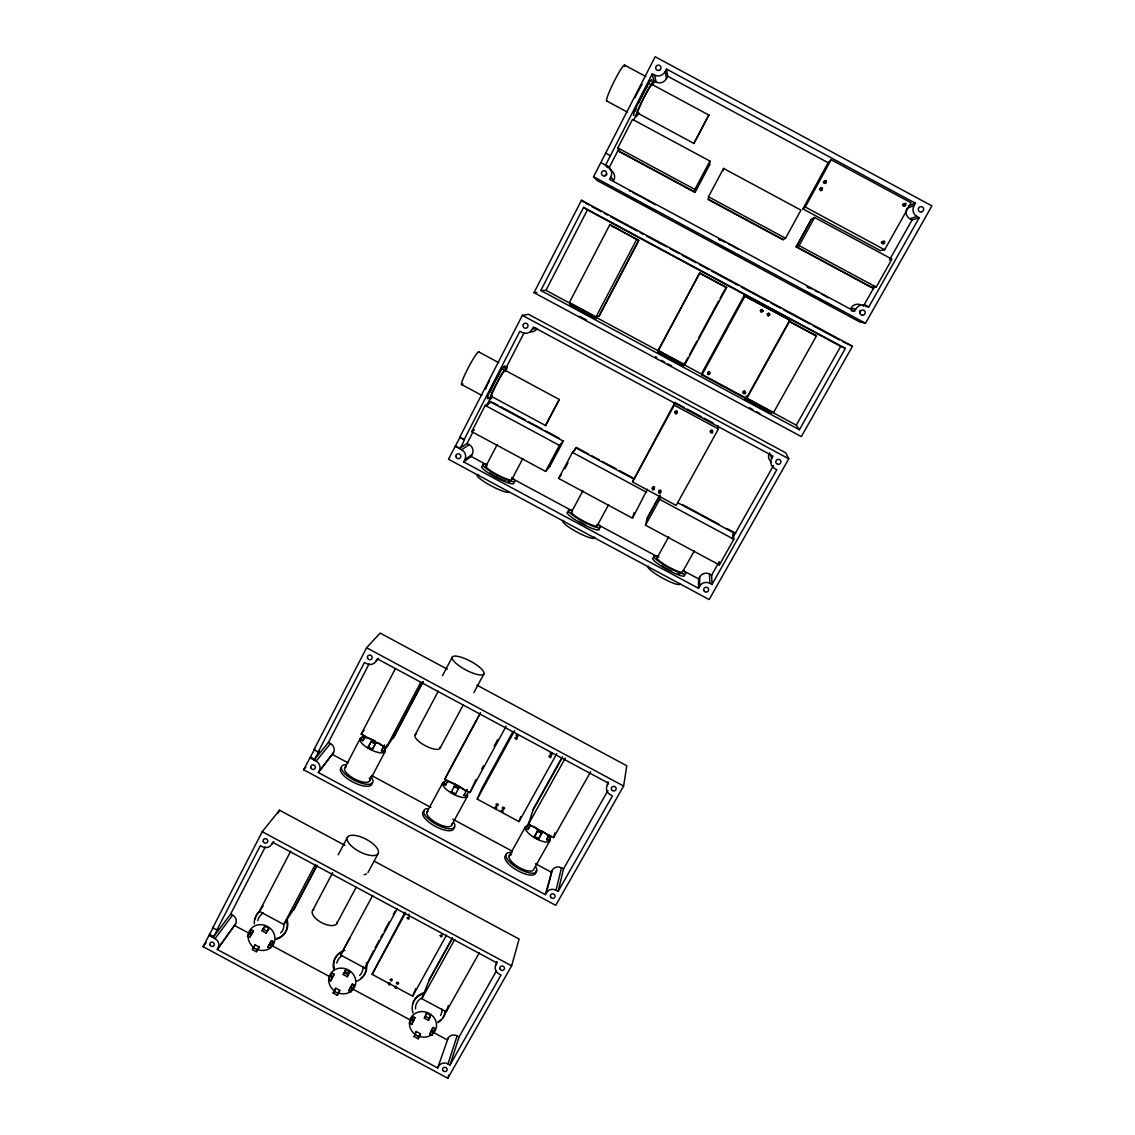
<?xml version="1.0" encoding="UTF-8"?>
<svg xmlns="http://www.w3.org/2000/svg" width="1135" height="1135" viewBox="0 0 1135 1135"><rect width="100%" height="100%" fill="white"/><g stroke="black" fill="none" stroke-linecap="round" stroke-linejoin="round"><path stroke-width="1.5" d="M699.671 586.171L699.742 576.821A7.221 7.051 -1.4 0 1 709.545 574.04L711.659 575.175L711.971 584.482L709.801 583.305A7.448 7.278 -0.6 0 0 699.671 586.171L698.479 588.299L463.733 461.931L464.853 459.76L472.231 454.341A7.207 7.065 56.6 0 0 469.166 444.622L467.067 443.487L459.505 448.566M698.479 588.299L698.578 578.878L699.742 576.821M909.844 218.743L916.91 216.459L919.222 217.707L912.072 219.949L909.844 218.743A7.959 7.576 -49.7 0 1 907.049 208.244L914.044 205.591L915.392 203.208L666.5 69.079L665.238 71.519A8.229 7.831 -73.4 0 1 654.569 75.094L652.256 73.86L605.523 165.213M709.659 164.958L709.914 161.071L632.521 119.374L617.823 147.919L620.419 152.189M708.495 196.766L708.283 199.519L782.966 239.755L785.548 238.279L800.941 210.131L723.562 168.434L708.495 196.766L785.548 238.279M408.926 914.172L409.082 914.994M905.148 204.981C904.354 208.67 900.452 203.747 904.169 203.747M464.343 439.628L459.987 437.273L448.467 459.235L709.12 599.564L788.768 458.81L785.746 452.808L528.598 314.324L522.355 315.346L459.618 437.514L464.456 439.656L462.243 444.622L459.874 448.311L455.532 445.97M310.408 757.059L314.608 759.329L319.034 751.171L318.169 752.008L313.955 749.738L314.764 748.83L303.641 769.743L555.71 905.333L623.612 786.044L626.79 765.784L476.941 685.157M723.123 170.874L723.562 168.434M314.04 760.024L328.426 742.432L330.455 743.524A6.909 6.512 35.4 0 1 333.534 752.576L318.311 772.538L545.325 894.65L546.432 892.706A7.179 6.725 18.5 0 1 556.065 890.223L558.179 891.358L612.432 795.89L610.289 794.741A7.307 6.966 14.8 0 1 607.31 785.221L607.963 781.802M732.884 531.733L733.834 539.295L719.349 564.946L645.503 525.193L659.705 499.372L660.329 496.194M684.802 364.704L726.67 287.481L699.727 272.967L658.172 350.36L684.802 364.704L685.327 362.32M718.044 425.696L718.412 428.959L676.162 505.43L632.521 481.935L674.275 405.181L674.899 402.471L684.15 407.451M645.503 525.193L647.191 518.099L659.336 495.967M558.179 891.358L563.513 868.899L607.949 790.513M556.065 890.223L561.485 867.807L563.513 868.899M546.432 892.706L552.192 870.204A6.909 6.498 18.3 0 1 561.485 867.807M545.325 894.65L552.192 870.204M562.123 757.229L533.45 808.758L528.484 824.152L553.568 837.644L554.845 832.92M588.568 454.028L576.325 447.445L572.466 452.411L558.619 478.417L632.479 518.184L647.447 489.256M548.716 835.147L546.644 839.659L548.702 840.765L550.787 836.254M209.606 934.431L213.692 936.63L218.019 928.657L216.884 930.005L212.784 927.806L213.493 926.884L203.094 946.675L447.814 1078.25L511.63 965.828L519.121 939.071L374.437 861.252M693.896 143.421L708.822 115.046L693.896 143.421L637.6 113.089M541.622 833.53L541.863 832.735L537.706 830.494L534.188 837.162L538.345 839.389L541.622 833.53L537.465 831.302L537.706 830.494M538.345 839.389L541.863 832.735M540.941 830.621L540.7 831.402L536.614 829.203L536.841 828.422M632.479 518.184L634.124 512.665M212.983 937.567L230.618 914.072L232.59 915.122A6.711 6.143 33.3 0 1 235.669 923.776L217.267 949.484L437.67 1067.992L438.706 1066.148A6.966 6.342 22 0 1 447.956 1063.906L449.999 1064.999L500.989 975.036L498.918 973.915A7.08 6.569 20.6 0 1 495.924 964.849L496.931 961.529M447.814 1078.25L448.85 1075.029M449.999 1064.999L459.093 1036.922L496.25 971.219M530.499 825.287L528.059 829.657L526.002 828.55L529.747 821.158M447.956 1063.906L457.121 1035.858L459.093 1036.922M437.67 1067.992L448.183 1038.043A6.711 6.143 22 0 1 457.121 1035.858M559.271 399.463L545.566 425.526L559.271 399.463L505.089 370.294M512.85 731.72L482.077 788.045L477.211 799.125L519.021 821.626L520.724 816.661M452.354 937.936L429.626 978.881L421.837 998.701L446.197 1011.796L448.382 1005.596M632.521 481.935L674.899 402.471M431.867 1035.375L435.074 1028.509L433.059 1027.43L431.002 1031.105L429.853 1034.283L431.867 1035.375L435.074 1028.509M429.853 1034.283L433.059 1027.43M426.576 1013.186L424.362 1018.152L428.42 1020.337L430.619 1015.357L426.576 1013.186L425.554 1015.031M428.42 1020.337L430.619 1015.357M416.332 1031.545L414.091 1036.567L418.134 1038.752L420.361 1033.715L416.332 1031.545L415.311 1033.375M418.134 1038.752L420.361 1033.715M709.914 373.486L708.822 372.152L707.63 373.798M411.622 1024.479L414.899 1017.669L412.885 1016.577L410.842 1020.251L409.593 1023.401L411.622 1024.479L414.899 1017.669M409.593 1023.401L412.885 1016.577M405.025 912.171L372.096 974.355L412.686 996.189L415.722 988.727M451.375 766.607L444.835 779.149L469.933 792.656L475.835 779.759M464.74 793.748L464.045 795.224L466.116 796.33L466.797 794.855M458.767 788.031L458.398 788.768L454.241 786.527L454.61 785.789L458.767 788.031L455.206 794.67L451.049 792.429L451.404 791.691L455.561 793.918L455.206 794.67M372.706 895.373L340.613 955.017L364.988 968.127L373.571 950.747M354.361 985.109L352.871 988.103L350.843 987.01L352.332 984.031L354.361 985.109L350.857 991.806L348.828 990.727L352.332 984.031M350.857 991.806L352.347 988.812L350.332 987.72M534.017 292.646L581.475 200.257L852.484 346.232L801.338 436.606L534.017 292.646L536.94 292.532M600.826 162.575L655.165 56.75L931.906 205.875L865.48 323.248L859.692 321.929L597.379 180.621L593.534 176.748L600.826 162.575L607.636 166.249L610.701 170.136A7.732 7.463 -77.8 0 1 613.751 180.536L610.786 177.003A7.988 7.718 -78.1 0 0 607.636 166.249M345.749 969.716L343.21 974.511L347.267 976.696L349.779 971.886L345.749 969.716L344.742 971.574L348.786 973.745L349.779 971.886M444.14 782.668L443.388 784.115L445.459 785.221L446.197 783.774M212.784 927.806L262.228 831.7L279.536 810.206L344.884 845.348M463.988 439.855L519.83 331.292L522.043 332.484A7.661 7.505 83.7 0 0 532.187 329.306L536.231 328.27M540.827 290.489L583.589 207.364L845.376 348.388L799.395 429.754L540.827 290.489L545.963 290.347L796.288 425.157L799.395 429.754M550.234 465.889L545.58 471.408L471.72 431.626L485.212 405.422L491.668 401.861M467.067 443.487L472.671 432.591M486.319 406.131L490.32 398.342M506.366 367.215L524.001 332.966M545.963 290.347L587.405 209.904L583.589 207.364M609.311 167.37L619.043 148.486M633.628 120.168L636.068 115.444M216.884 930.005L260.369 845.618L262.44 846.738A7.08 6.569 34.4 0 0 271.676 844.241L273.776 841.517M486.943 406.231L489.355 401.549M488.064 404.486L489.667 401.379M277.933 813.341L279.536 810.206M313.955 749.738L366.577 647.745L380.168 633.089L447.289 669.196M335.747 988.216L333.179 993.068L337.223 995.253L339.776 990.387L335.747 988.216L334.754 990.061M532.187 329.306L533.351 327.05L772.949 456.071L771.715 458.285A7.661 7.505 -26.7 0 0 774.623 468.485L776.837 469.677L711.971 584.482M610.786 177.003L609.58 179.358L854.499 311.302L855.804 308.99A7.988 7.704 -44.6 0 1 866.53 305.712L868.8 306.932L919.222 217.707M230.618 914.072L265.25 846.98M318.169 752.008L364.448 662.471L366.591 663.62A7.307 6.98 38.2 0 0 376.224 660.868L378.452 658.3M463.733 461.931L471.153 456.44L472.231 454.341M652.256 73.86L653.902 80.84L656.129 82.032A7.959 7.576 -73.2 0 0 666.444 78.585L667.664 76.229L666.5 69.079M271.676 844.241L272.684 842.298L497.002 962.934L495.924 964.849M328.426 742.432L369.045 663.975M217.267 949.484L235.669 923.776M376.224 660.868L377.288 658.811L608.459 783.193L607.31 785.221M318.311 772.538L333.534 752.576M638.849 240.535L609.892 224.574L569.387 302.548L596.017 316.892L599.237 315.956L638.04 242.067M486.05 465.96L497.173 444.565M295.384 906.695L283.75 924.443L259.376 911.334L290.673 851.25M247.529 936.261L251.417 929.764L253.431 930.842L251.488 934.573L249.558 937.354L247.529 936.261L251.417 929.764M249.558 937.354L253.431 930.842M395.306 734.43L386.269 747.639L361.171 734.146L395.391 668.628M344.898 767.827L360.235 738.459M365.371 736.516L362.845 740.772L360.774 739.665L363.101 735.225M363.299 735.395L360.774 739.665M253.233 947.697L252.254 949.555L256.311 951.74L259.177 947.044L255.148 944.873L253.233 947.697L257.276 949.867L256.311 951.74M268.938 928.416L266.101 933.041L262.043 930.856L264.895 926.245L268.938 928.416L267.959 930.289M254.169 946.732L255.148 944.873M264.895 926.245L262.043 930.856M362.845 740.772L365.158 736.345M266.101 933.041L267.08 931.168L263.022 928.983M258.198 948.903L259.177 947.044M367.882 747.695L371.485 741.07L375.642 743.311L372.521 749.242L372.039 749.923L367.882 747.695L371.485 741.07M596.017 316.892L636.848 239.102M511.701 479.764L522.894 458.426M598.925 316.041L638.65 240.393L612.446 226.276M267.789 947.158L271.606 940.617L273.62 941.695L271.662 945.412L269.818 948.236L267.789 947.158L271.606 940.617M372.039 749.923L375.642 743.311M269.818 948.236L273.62 941.695M283.75 924.443L315.289 864.487M294.249 908.426L316.864 865.438M293.454 910.355L317.19 865.239M384.424 750.533L383.502 751.895L381.431 750.774L384.538 744.872M383.914 746.489L381.431 750.774M383.502 751.895L387.532 744.645L386.609 745.993M386.269 747.639L420.745 682.277M369.528 781.079L384.992 751.767M394.427 735.721L422.83 681.894M393.263 738.317L423.114 681.738M338.244 854.754L347.551 837.148M312.579 910.625L332.668 872.659M545.58 471.408L559.371 445.36L563.627 440.607L549.78 466.428M617.497 150.614L695.102 192.425L694.89 189.446L709.914 161.071M695.102 192.425L709.687 164.575M442.48 675.694L452.383 657.037M415.098 734.87L438.28 691.229M564.847 468.783L568.011 462.825M574.367 450.907L575.942 447.928L634.281 479.339M336.74 923.62L356.191 887.258M330.569 976.114L332.598 977.207L334.172 974.256L332.158 973.177L328.568 979.831L330.597 980.924L332.186 977.959M367.939 872.602L378.125 853.591A17.366 7.037 27.7 0 0 358.149 836.055A17.366 7.037 27.7 0 0 352.12 846.639A17.366 7.037 27.7 0 0 378.125 853.591M439.997 748.263L463.35 704.707M473.891 692.591L483.879 673.977A17.89 4.937 28 0 0 462.314 657.605A17.89 4.937 28 0 0 458.129 665.067A17.89 4.937 28 0 0 483.879 673.977M571.529 511.97L582.922 490.746M659.364 348.601L699.727 272.967M330.597 980.924L334.172 974.256M340.613 955.017L349.821 937.978M427.001 811.993L442.735 782.838M451.475 766.409L480.474 712.61M444.835 779.149L479.921 714.114M443.388 784.115L445.771 779.702M333.179 993.068L334.187 991.224L338.23 993.395L337.223 995.253M343.21 974.511L344.217 972.652L348.275 974.823L347.267 976.696M445.459 785.221L447.843 780.823M338.783 992.231L339.776 990.387M451.049 792.429L454.61 785.789M685.27 362.547L687.767 357.951M689.427 354.886L696.904 341.082M698.564 338.017L718.512 301.229M720.172 298.164L725.151 288.971M597.166 525.775L608.644 504.593M348.828 990.727L350.843 987.01M375.089 947.966L379.232 940.333M380.892 937.283L382.552 934.247M384.197 931.197L389.163 922.046M393.306 914.427L394.966 911.377M364.988 968.127L397.321 908.61M464.045 795.224L467.237 789.364M466.116 796.33L468.5 791.932M481.751 768.877L483.411 765.827M494.222 745.979L497.541 739.864M451.631 825.244L467.478 796.146M469.933 792.656L506.125 726.216M372.096 974.355L405.507 913.037M744.063 295.724L701.955 372.933L701.955 374.976L746.121 398.754L789.747 320.042L744.063 295.724L789.747 320.042M701.955 374.976L745.057 295.965M477.211 799.125L514.581 730.784M802.885 208.868L828.139 162.702L831.175 159.737L911.05 202.768L884.619 249.757L880.349 250.594L802.885 208.868L805.297 207.024L831.175 159.737M873.723 288.659L796.132 246.848L811.099 219.608L814.604 217.48L891.954 259.163L876.177 287.112L870.8 287.07M647.021 518.78L660.017 495.115M811.44 219.395L796.429 246.735L871.311 287.084M796.132 246.848L799.139 245.614L814.604 217.48M412.686 996.189L446.523 935.098M656.981 557.98L668.671 536.898M746.943 398.172L789.534 321.347L816.476 335.861L773.573 412.516L746.943 398.172L746.036 395.902M428.86 980.81L452.439 938.347M519.021 821.626L556.845 753.526M421.837 998.701L454.738 939.482M532.968 810.248L562.563 757.073M509.104 856.159L525.221 827.202M526.002 828.55L565.315 758.067M528.569 828.082L530.187 825.173M414.091 1036.567L415.112 1034.737L419.155 1036.908M424.362 1018.152L425.398 1016.307L429.456 1018.478M534.188 837.162L537.465 831.302M694.393 550.745L682.617 571.785A14.585 2.355 28.9 0 1 667.848 566.493A14.585 2.355 28.9 0 1 657.534 557.583M446.197 1011.796L479.339 952.719M546.644 839.659L549.099 835.289M548.702 840.765L551.156 836.41M549.964 840.524L533.72 869.396A14.017 5.136 30 0 1 516.709 865.948A14.017 5.136 30 0 1 511.573 854.57M553.568 837.644L590.668 771.715M448.183 1038.043L447.176 1039.83L433.23 1032.325M732.628 536.174L734.359 533.11M732.685 536.543L734.402 533.478M711.659 575.175L718.54 562.974M732.302 538.572L773.602 465.378M796.288 425.157L840.737 346.359L845.376 348.388M863.38 306.251L874.674 286.219M889.457 260.014L912.072 219.949M658.172 350.36L659.506 348.402M259.376 911.334L263.164 905.985M377.274 742.574L376.806 743.226L372.706 741.027L373.174 740.375M654.342 488.49C650.539 485.241 652.923 493.271 654.342 488.49C655.619 483.921 649.376 488.873 654.086 488.646M745.071 392.795C746.489 388.78 740.332 392.001 744.12 393.831C748.717 392.88 741.595 389.674 743.851 393.164M218.246 947.611A6.966 6.356 33.2 0 0 215.04 938.659L232.59 915.122M558.619 478.417L561.172 474.983M203.094 946.675L206.13 942.632M361.171 734.146L364.094 730.302M319.346 770.552A7.165 6.739 35.3 0 0 316.14 761.159L330.455 743.524M303.641 769.743L305.755 767.175M712.212 432.066C714.497 428.732 708.226 429.824 710.737 432.832C715.305 434.18 710.368 428.037 710.95 432.109M497.797 805.722C500.152 803.154 494.023 803.268 496.619 805.722M455.149 446.225L461.675 449.744L469.166 444.622M471.72 431.626L474.444 429.895M761.571 309.671L760.677 310.621L761.287 312.054M709.46 373.954L707.729 373.557M397.832 984.229C400.683 982.499 394.909 981.066 396.725 983.946M908.355 205.932L915.392 203.208M824.677 181.032C820.605 182.707 827.472 185.317 825.613 181.373M761.911 309.614C756.619 311.501 766.536 313.132 761.855 309.5M768.267 315.643L769.487 314.65L768.877 313.217M660.017 492.349C663.635 491.214 657.945 488.121 658.924 491.767M503.486 809.255C506.877 808.248 501.457 805.311 502.436 808.688M725.903 287.425L726.67 287.481M821.13 188.155C817.115 188.424 822.024 193.12 822.066 189.048M761.528 309.472L762.819 310.706L761.23 312.011M768.977 313.274L767.544 313.941L767.771 315.487M550.986 754.846C554.887 754.477 549.439 750.533 550.234 754.307M862.515 305.23L866.53 305.712M866.09 306.592L868.8 306.932M855.804 308.99L850.81 308.238A7.732 7.463 -44.9 0 1 860.287 304.662M851.193 310.763L854.499 311.302M807.212 286.857L811.865 288.985M767.615 315.502C774.141 315.246 763.77 311.16 768.352 315.8M852.484 346.232L842.496 341.592M629.343 190.893L630.521 191.404M812.958 334.328L816.476 335.861M718.639 239.003L725.01 242.124M632.507 192.368L640.707 196.639M814.817 290.489L818.179 292.248M728.287 243.826L731.791 245.699M478.587 351.822L498.719 362.661M491.597 396.47L545.566 425.526M461.86 384.623L481.893 395.406M493.2 402.684L497.797 405.167M500.861 406.812L525.349 419.993M528.413 421.652L542.19 429.058M545.254 430.718L559.03 438.138M591.633 455.688L599.28 459.803M602.345 461.448L616.121 468.868M619.185 470.514L632.961 477.934M682.39 504.55L719.108 524.327M726.769 528.442L735.707 533.251M491.044 402.216L563.215 441.061M677.723 502.72L732.983 532.471M485.212 405.422L559.371 445.36M572.466 452.411L646.609 492.335M659.705 499.372L733.834 539.295M471.153 456.44L486.731 464.839M513.204 479.084L572.409 510.963M597.336 524.37L658.087 557.072M683 570.494L698.578 578.878M366.577 647.745L623.612 786.044M371.003 741.737L375.16 743.978M368.378 747.014L372.521 749.242M534.429 836.353L538.586 838.581M332.527 754.505L348.147 762.904M371.571 775.503L430.903 807.425M452.751 819.186L512.098 851.108M535.507 863.707L551.128 872.106M309.827 757.754L316.14 761.159M262.228 831.7L511.63 965.828M249.487 932.516L251.516 933.608M269.761 943.412L271.79 944.504M411.65 1019.712L413.665 1020.791M431.91 1030.608L433.939 1031.701M234.718 925.592L248.678 933.098M269.648 944.334L271.662 945.412M271.946 945.611L329.32 976.455M352.588 988.968L409.962 1019.812M208.897 935.368L215.04 938.659M667.664 76.229L829.16 163.256M624.718 65.163L645.829 76.542M652.284 84.586L708.822 115.046M805.297 207.024L884.619 249.757M606.516 100.873L627.513 112.181M617.823 147.919L694.89 189.446M799.139 245.614L876.177 287.112M620.164 151.778L695.088 192.141M708.311 199.263L783.207 239.613M605.693 153.083L610.389 155.75M593.534 176.748L865.48 323.248M585.731 203.279L588.838 204.953M591.945 206.627L601.28 211.663M604.402 213.337L607.509 215.012M610.63 216.686L637.076 230.944M640.197 232.618L643.304 234.292M646.411 235.966L666.642 246.862M669.763 248.537L679.099 253.573M682.206 255.247L696.209 262.795M699.33 264.469L708.666 269.506M711.773 271.18L738.232 285.424M741.339 287.098L767.799 301.357M770.906 303.031L780.256 308.067M783.363 309.741L809.822 323.986M812.93 325.66L839.389 339.918M587.405 209.904L840.737 346.359M699.784 273.322L725.989 287.439M788.655 321.191L813.298 334.47M522.355 315.346L788.768 458.81M687.228 409.097L701.09 416.573M704.168 418.233L713.418 423.213M674.275 405.181L718.412 428.959M821.697 294.135L828.28 297.753M732.955 246.323L738.488 249.374M641.857 197.249L645.375 199.164M646.468 199.774L655.221 204.839M718.568 239.23L719.86 240.052M807.411 287.098L808.503 287.822M609.892 224.574L612.716 226.461M581.475 200.257L584.312 202.271M605.366 165.015L607.509 167.696M769.487 452.808L771.715 458.285M654.569 75.094L656.129 82.032M665.238 71.519L666.444 78.585M719.15 561.641L719.349 564.946M709.545 574.04L709.801 583.305M594.428 536.997A18.174 3.079 28.3 0 1 577.261 532.187A18.174 3.079 28.3 0 1 563.613 520.412M598.812 524.994A18.203 2.951 28.3 0 1 593.662 526.484A18.203 2.951 28.3 0 1 572.976 515.347A18.203 2.951 28.3 0 1 571.203 510.14M598.982 528.612A18.188 2.965 28.3 0 1 581.858 523.661A18.188 2.965 28.3 0 1 568.124 511.998M596.982 524.98A14.556 2.355 28.3 0 1 583.276 520.993A14.556 2.355 28.3 0 1 572.267 511.686M585.504 524.852A14.556 2.369 28.3 0 1 578.822 521.249M679.978 583.943A18.203 3.065 28.9 0 1 661.464 577.488A18.203 3.065 28.9 0 1 648.681 566.209M683.781 570.749A18.231 2.937 28.9 0 1 678.744 572.466A18.231 2.937 28.9 0 1 657.278 560.321A18.231 2.937 28.9 0 1 658.825 556.618M684.164 574.466A18.231 2.965 28.9 0 1 668.26 570.181A18.231 2.965 28.9 0 1 653.306 557.852M679.638 574.253A14.585 2.369 28.9 0 1 677.538 573.686M671.693 571.245A14.585 2.369 28.9 0 1 666.089 568.28M664.996 567.642A14.585 2.369 28.9 0 1 661.918 565.712M509.331 492.079A18.203 3.065 27.7 0 1 488.887 484.588A18.203 3.065 27.7 0 1 478.53 474.6M511.729 477.438A18.231 2.937 27.8 0 1 509.672 480.857A18.231 2.937 27.8 0 1 487.724 469.635A18.231 2.937 27.8 0 1 486.206 464.385M513.786 482.744A18.231 2.965 27.8 0 1 495.427 477.14A18.231 2.965 27.8 0 1 482.928 466.13M511.701 479.084A14.585 2.355 27.8 0 1 497.016 474.558A14.585 2.355 27.8 0 1 486.986 465.776M509.7 482.105A14.585 2.369 27.8 0 1 507.983 481.85M505.572 481.112A14.585 2.369 27.8 0 1 489.696 472.997M537.082 328.753A7.42 7.278 84.7 0 1 530.485 331.831M771.502 462.186A7.42 7.264 -27.7 0 1 770.778 461.576M770.126 460.881A7.42 7.264 -27.7 0 1 769.076 453.674M490.036 392.171A14.826 1.263 -62.2 0 1 499.627 373.528M502.918 369.116A14.826 1.263 -62.2 0 1 503.16 369.372M461.675 449.744A7.448 7.278 55.7 0 1 464.853 459.76M488.674 397.676A18.529 1.575 -62.2 0 1 494.931 381.161A18.529 1.575 -62.2 0 1 504.607 367.57M492.235 396.909A18.529 1.546 -62.2 0 1 491.569 393.703A18.529 1.546 -62.2 0 1 503.316 371.514A18.529 1.546 -62.2 0 1 505.884 371.117M492.32 395.76A14.826 1.234 -62.2 0 1 497.357 382.552A14.826 1.234 -62.2 0 1 505.075 371.656M485.496 389.106A18.529 1.632 -62.2 0 1 487.298 385.233M487.965 383.857A18.529 1.632 -62.2 0 1 489.412 380.991M462.853 383.772A18.529 1.915 -62.3 0 1 467.549 369.159A18.529 1.915 -62.3 0 1 478.956 352.176M671.423 365.782A14.911 0.78 28.3 0 1 667.99 363.966M664.571 362.093A14.911 0.78 28.3 0 1 661.407 360.306M656.725 357.454A14.911 0.78 28.3 0 1 655.505 356.574M586.412 319.914A14.939 0.78 28.1 0 1 579.644 316.381M759.726 413.339A14.939 0.78 28.5 0 1 756.321 411.537M752.874 409.65A14.939 0.78 28.5 0 1 749.639 407.82M634.039 115.344A20.104 1.646 -63.2 0 1 641.984 95.326A20.104 1.646 -63.2 0 1 651.703 81.039M638.977 112.89A20.104 1.617 -63.1 0 1 637.473 111.017A20.104 1.617 -63.1 0 1 649.688 86.686A20.104 1.617 -63.1 0 1 653.178 84.614M638.012 113.032A16.089 1.291 -63.1 0 1 644.396 97.028A16.089 1.291 -63.1 0 1 652.157 85.579M635.018 97.667A20.104 1.702 -63.2 0 1 642.126 84.217M607.111 100.831A20.118 2.015 -63.5 0 1 614.574 80.557A20.118 2.015 -63.5 0 1 624.633 66.454M635.43 110.96A16.089 1.319 -63.2 0 1 636.011 109.13M638.48 103.271A16.089 1.319 -63.2 0 1 644.042 92.176M644.666 91.027A16.089 1.319 -63.2 0 1 647.503 86.217M648.78 84.331A16.089 1.319 -63.2 0 1 649.646 83.352M916.91 216.459A8.229 7.831 -49.5 0 1 914.044 205.591M859.819 310.479A2.582 2.483 -44.9 0 1 859.833 313.019M604.586 176.265A2.582 2.497 -77.8 0 1 606.941 174.251M335.236 991.465A13.748 12.613 27.6 0 1 335.109 969.602A13.748 12.613 27.6 0 1 355.723 980.683A13.748 12.613 27.6 0 1 337.336 992.586M366.293 966.58A16.826 15.479 27.6 0 1 356.362 981.321M334.101 970.482A16.826 15.479 27.6 0 1 343.139 951.612M366.335 962.891A16.798 15.45 27.6 0 1 360.533 978.498M334.215 968.183A16.798 15.45 27.6 0 1 344.969 950.279M362.987 966.566A13.464 12.386 27.6 0 1 359.682 975.462M336.797 963.147A13.464 12.386 27.6 0 1 342.43 955.514M252.779 946.689A13.748 12.613 31.7 0 1 255.673 925.536A13.748 12.613 31.7 0 1 274.982 937.992A13.748 12.613 31.7 0 1 256.78 949.271M286.318 919.932A16.826 15.479 31.7 0 1 276.117 939.298M254.325 923.947A16.826 15.479 31.7 0 1 260.326 910.965M286.885 919.038A16.812 15.45 31.7 0 1 276.713 938.39M255.191 918.967A16.812 15.45 31.7 0 1 258.879 911.873M257.801 920.669A13.464 12.372 31.7 0 1 263.334 912.98M283.878 924.032A13.464 12.372 31.7 0 1 280.685 932.984M415.793 1034.765A13.748 12.599 23.5 0 1 415.892 1013.044A13.748 12.599 23.5 0 1 436.493 1024.125A13.748 12.599 23.5 0 1 417.893 1035.9M445.402 1010.49A16.826 15.464 23.5 0 1 437.826 1022.621M412.998 1012.902A16.826 15.464 23.5 0 1 423.625 993.763M445.402 1012.165A16.812 15.45 23.5 0 1 442.409 1018.152M440.479 1020.053A16.812 15.45 23.5 0 1 438.195 1021.599M412.927 1003.78A16.812 15.45 23.5 0 1 424.008 992.784M415.509 1008.859A13.464 12.372 23.5 0 1 421.525 998.048M442.068 1009.086A13.464 12.372 23.5 0 1 440.621 1015.357M337.138 922.003A13.733 6.257 27.6 0 1 321.418 922.542A13.733 6.257 27.6 0 1 313.842 909.475M366.491 873.964A17.309 7.236 27.7 0 1 364.094 874.674M467.592 794.77A14.046 4.88 28.6 0 1 451.347 793.01A14.046 4.88 28.6 0 1 445.516 781.561M447.928 781.731A14.046 4.88 28.6 0 1 457.235 785.136M458.299 785.732A14.046 4.88 28.6 0 1 465.322 791.081M454 822.875A17.479 6.427 28.6 0 1 447.048 828.436A17.479 6.427 28.6 0 1 427.186 817.753A17.479 6.427 28.6 0 1 427.469 808.617M453.83 827.032A17.479 6.455 28.6 0 1 435.386 826.408A17.479 6.455 28.6 0 1 424.192 811.085M451.773 823.811A13.989 5.15 28.6 0 1 437.018 823.272A13.989 5.15 28.6 0 1 428.037 811.043M549.879 839.049A14.088 4.866 29.9 0 1 534.542 837.772A14.088 4.866 29.9 0 1 527.633 825.755M529.903 825.826A14.088 4.866 29.9 0 1 535.791 827.585M542.133 831.004A14.088 4.866 29.9 0 1 548.971 837.219M535.635 866.8A17.522 6.413 30 0 1 528.669 872.73A17.522 6.413 30 0 1 508.324 860.5A17.522 6.413 30 0 1 511.984 852.584M535.663 871.056A17.522 6.441 30 0 1 518.355 871.042A17.522 6.441 30 0 1 506.026 855.109M384.708 748.859A14.074 4.88 27.3 0 1 371.358 749.98A14.074 4.88 27.3 0 1 361.427 737.665M363.37 737.381A14.074 4.88 27.3 0 1 375.458 741.141M378.537 742.985A14.074 4.88 27.3 0 1 383.332 746.972M370.634 776.539A17.507 6.427 27.2 0 1 366.591 784.257A17.507 6.427 27.2 0 1 345.239 774.056A17.507 6.427 27.2 0 1 345.806 764.678M371.982 782.994A17.493 6.455 27.2 0 1 354.446 782.809A17.493 6.455 27.2 0 1 340.798 768.111M369.315 778.057A14.003 5.136 27.2 0 1 355.822 779.546A14.003 5.136 27.2 0 1 346.118 766.976M440.167 746.986A14.131 4.653 27.9 0 1 425.114 745.596A14.131 4.653 27.9 0 1 416.176 734.09M388.482 983.619C390.099 987.79 391.731 980.697 388.482 983.619M390.27 979.633C391.873 983.79 393.519 976.724 390.27 979.633M394.611 986.911C396.214 991.096 397.874 983.988 394.611 986.911M407.224 917.818C408.841 922.06 410.515 914.838 407.224 917.818M440.224 935.566C441.827 939.808 443.53 932.587 440.224 935.566M494.789 807.524C496.421 811.908 498.194 804.417 494.789 807.524M501.102 810.915C502.734 815.299 504.507 807.808 501.102 810.915M515.177 737.934C516.808 742.389 518.61 734.756 515.177 737.934M516.283 735.253C517.915 739.665 519.702 732.075 516.283 735.253M549.17 756.236C550.801 760.677 552.631 753.058 549.17 756.236M658.513 492.108C660.173 496.804 662.145 488.66 658.513 492.108M674.885 412.502C676.545 417.269 678.546 408.969 674.885 412.502M675.055 411.707C676.701 416.46 678.687 408.203 675.055 411.707M707.573 372.606C708.793 378.764 711.716 368.918 707.573 372.606M820.293 188.538C821.967 193.56 824.152 184.764 820.293 188.538M824.209 181.401C825.883 186.438 828.068 177.627 824.209 181.401M881.441 242.351C883.087 247.302 885.3 238.634 881.441 242.351M882.604 242.067C884.25 247.061 886.478 238.336 882.604 242.067M903.857 204.229C905.503 209.266 907.759 200.441 903.857 204.229M459.108 786.598L458.767 787.321L454.667 785.122L455.022 784.399L459.108 786.598M626.931 195.532L653.363 209.89L626.931 195.532M716.171 243.614L742.389 257.858L716.171 243.614M805.396 291.681L804.687 291.411L831.387 305.797L805.396 291.681M777.73 464.314A2.554 2.497 -26.7 0 0 780.809 461.151A2.554 2.497 -26.7 0 0 776.539 460.143A2.554 2.497 -26.7 0 0 777.73 464.314M455.887 456.327A2.483 2.426 55.7 0 0 459.647 458.356A2.483 2.426 55.7 0 0 459.448 454.085A2.483 2.426 55.7 0 0 455.887 456.327M704.466 591.434A2.483 2.426 -0.6 0 0 708.609 590.271A2.483 2.426 -0.6 0 0 705.502 587.348A2.483 2.426 -0.6 0 0 704.466 591.434M523.32 324.525A2.554 2.497 83.7 0 0 525.633 328.27A2.554 2.497 83.7 0 0 527.647 324.355A2.554 2.497 83.7 0 0 523.32 324.525M749.441 401.818A14.954 0.724 28.5 0 0 771.119 413.112A14.954 0.724 28.5 0 0 754.264 403.024A14.954 0.724 28.5 0 0 749.441 401.818M575.672 308.365A14.954 0.724 28.1 0 0 596.244 318.708A14.954 0.724 28.1 0 0 577.36 307.84A14.954 0.724 28.1 0 0 575.672 308.365M661.279 354.347A14.925 0.738 28.3 0 0 683.341 365.839A14.925 0.738 28.3 0 0 667.451 356.276A14.925 0.738 28.3 0 0 661.279 354.347M659.69 70.086A2.738 2.611 -73.4 0 0 659.577 65.362A2.738 2.611 -73.4 0 0 655.704 67.93A2.738 2.611 -73.4 0 0 659.69 70.086M605.863 175.13A2.667 2.568 -78.1 0 0 604.572 170.732A2.667 2.568 -78.1 0 0 601.522 174.137A2.667 2.568 -78.1 0 0 605.863 175.13M862.6 315.275A2.667 2.568 -44.6 0 0 864.87 311.26A2.667 2.568 -44.6 0 0 860.33 311.43A2.667 2.568 -44.6 0 0 862.6 315.275M921.634 211.876A2.738 2.611 -49.5 0 0 922.854 207.336A2.738 2.611 -49.5 0 0 918.385 208.726A2.738 2.611 -49.5 0 0 921.634 211.876M500.18 969.29A2.355 2.185 20.6 0 0 504.224 969.318A2.355 2.185 20.6 0 0 502.053 965.984A2.355 2.185 20.6 0 0 500.18 969.29M442.905 1070.489A2.327 2.114 22 0 0 446.864 1070.532A2.327 2.114 22 0 0 444.707 1067.297A2.327 2.114 22 0 0 442.905 1070.489M209.989 944.873A2.327 2.114 33.2 0 0 213.834 945.866A2.327 2.114 33.2 0 0 212.529 942.206A2.327 2.114 33.2 0 0 209.989 944.873M263.277 841.489A2.355 2.185 34.4 0 0 267.193 842.482A2.355 2.185 34.4 0 0 265.888 838.722A2.355 2.185 34.4 0 0 263.277 841.489M367.527 658.059A2.44 2.327 38.2 0 0 371.585 659.066A2.44 2.327 38.2 0 0 370.28 655.122A2.44 2.327 38.2 0 0 367.527 658.059M310.82 767.771A2.383 2.242 35.3 0 0 314.806 768.764A2.383 2.242 35.3 0 0 313.487 764.933A2.383 2.242 35.3 0 0 310.82 767.771M611.666 789.846A2.44 2.327 14.8 0 0 615.879 789.818A2.44 2.327 14.8 0 0 613.666 786.342A2.44 2.327 14.8 0 0 611.666 789.846M550.73 897.217A2.398 2.242 18.5 0 0 554.845 897.217A2.398 2.242 18.5 0 0 552.646 893.827A2.398 2.242 18.5 0 0 550.73 897.217"/></g></svg>
